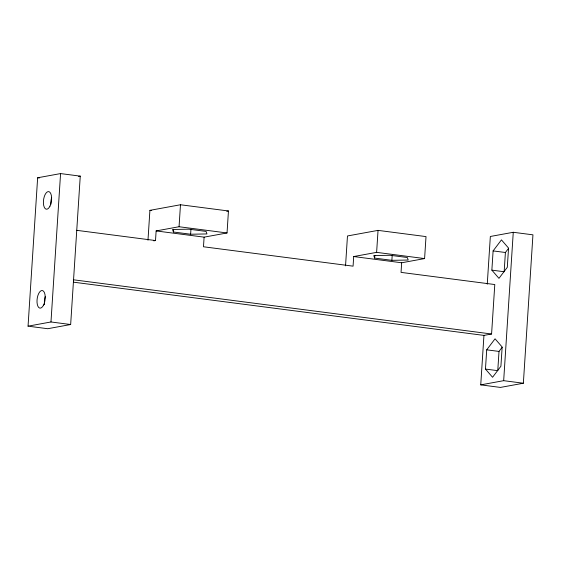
<?xml version="1.0" encoding="UTF-8"?>
<svg xmlns="http://www.w3.org/2000/svg" width="561" height="561" viewBox="0 0 561 561"><rect width="100%" height="100%" fill="white"/><g stroke="black" fill="none" stroke-linecap="round" stroke-linejoin="round"><path stroke-width="0.84" d="M28.05 326.165L37.643 177.774L60.574 173.58L80.258 176.133L70.658 324.524L47.734 328.718L28.05 326.165L50.974 321.972L70.658 324.524M50.974 321.972L60.574 173.58M147.978 240.234L149.913 210.347L180.481 204.758L228.453 210.978L227.037 232.962L204.106 237.149L156.133 230.929L155.509 240.55L153.812 240.858M173.405 232.002L172.515 229.47L188.847 229.176L206.069 231.413L206.96 233.937L190.628 234.232L173.405 232.002L173.573 229.428M156.133 230.929L179.057 226.735L180.481 204.758M190.628 234.232L190.957 229.084M204.106 237.149L203.482 246.77L353.072 266.166L353.696 256.545L376.62 252.359L424.593 258.579L426.016 236.595L378.044 230.375L347.469 235.964L345.541 265.858M374.657 258.095L373.766 255.571L390.098 255.276L407.321 257.506L408.212 260.038L391.88 260.332L374.657 258.095L374.825 255.521M376.62 252.359L378.044 230.375M391.88 260.332L392.209 255.178M424.593 258.579L401.669 262.772L401.045 272.387L494.788 284.539L491.583 334.005L483.947 335.401L73.491 282.176M487.257 284.203L490.342 236.476L513.266 232.282L532.95 234.835L523.357 383.226L500.426 387.42L480.742 384.867L483.947 335.401M485.461 369.068L486.71 349.833L495.054 338.802L502.151 347.007L500.91 366.242L492.565 377.273L485.461 369.068L497.768 370.66L499.01 351.424L502.137 347.287M491.864 270.143L493.105 250.907L501.45 239.877L508.547 248.081L507.305 267.317L498.96 278.347L491.864 270.143L504.164 271.734L505.405 252.499L508.532 248.369M480.742 384.867L503.673 380.674L513.266 232.282M78.554 176.449L80.258 176.133M226.756 211.287L228.453 210.978M37.643 177.774L39.354 177.998M493.105 250.907L505.405 252.499M149.913 210.347L151.624 210.564M179.057 226.735L227.037 232.962M353.696 256.545L401.669 262.772M76.527 230.305L155.509 240.55M73.323 279.771L491.583 334.005M486.71 349.833L499.01 351.424M503.673 380.674L523.357 383.226M50.806 204.365A8.885 3.99 -82.6 0 1 51.647 197.619M44.557 304.686A8.885 3.99 -82.6 0 1 45.245 296.545M49.992 206.104A8.885 3.99 -82.6 0 0 49.116 191.722A8.885 3.99 -82.6 0 0 43.428 203.405A8.885 3.99 -82.6 0 0 49.992 206.104M43.59 305.03A8.885 3.99 -82.6 0 0 42.72 290.647A8.885 3.99 -82.6 0 0 37.026 302.33A8.885 3.99 -82.6 0 0 43.59 305.03"/></g></svg>
